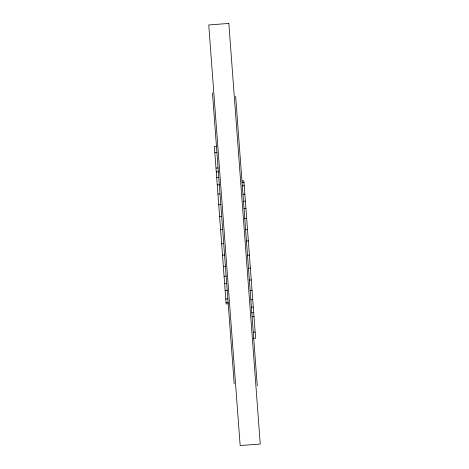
<?xml version="1.0" encoding="UTF-8"?>
<svg xmlns="http://www.w3.org/2000/svg" width="469" height="469" viewBox="0 0 469 469"><rect width="100%" height="100%" fill="white"/><g stroke="black" fill="none" stroke-linecap="round" stroke-linejoin="round"><path stroke-width="0.7" d="M216.444 146.252L214.374 146.404L226.14 303.941L228.21 303.789M214.831 152.489L216.901 152.337M215.992 168.084L218.067 167.925M216.279 171.935L218.355 171.777M216.701 177.546L218.771 177.393M241.963 180.975L243.862 180.835L255.611 338.172L253.717 338.313M242.074 182.459L243.974 182.318M217.253 184.927L219.322 184.768M242.332 185.871L244.226 185.73M217.933 194.066L220.008 193.914M242.96 194.324L244.859 194.184M243.481 201.295L245.381 201.154M218.73 204.695L220.799 204.537M244.032 208.635L245.926 208.494M219.609 216.526L221.685 216.367M244.765 218.495L246.665 218.355M220.588 229.564L222.658 229.405M245.604 229.693L247.503 229.552M246.454 241.037L248.347 240.896M221.649 243.81L223.719 243.651M222.499 255.165L224.569 255.013M247.515 255.265L249.408 255.118M223.338 266.374L225.407 266.222M248.488 268.286L250.382 268.145M224.071 276.253L226.146 276.094M249.367 280.099L251.267 279.958M224.622 283.598L226.691 283.446M225.143 290.581L227.213 290.422M250.165 290.716L252.058 290.569M225.777 299.04L227.846 298.888M250.845 299.843L252.738 299.703M226.029 302.458L228.104 302.3M251.396 307.213L253.289 307.066M251.812 312.817L253.711 312.676M252.099 316.663L253.999 316.522M253.266 332.234L255.159 332.093M235.643 96.344L257.258 385.723M212.451 92.798L234.183 383.706M228.837 23.45L208.746 24.951L240.163 445.55L260.254 444.049L228.837 23.45"/></g></svg>
